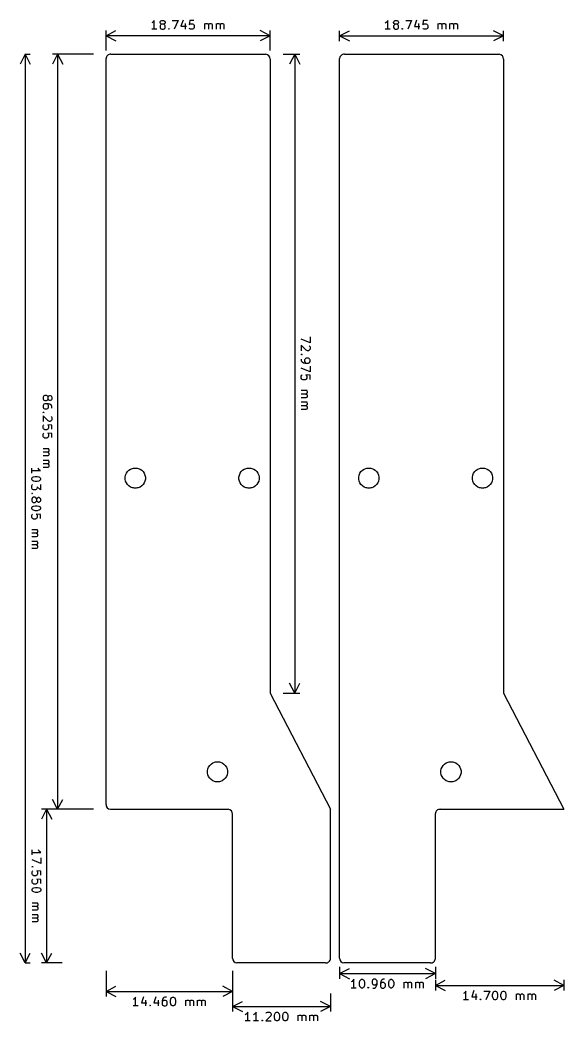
# Model space of a CAD drawing. Extents: x 67 to 129, y -120 to -6.
import ezdxf

# ---------------------------------------------------------------- set-up
doc = ezdxf.new("R2010")
doc.units = 0
doc.layers.add('BLACK', color=7, linetype='CONTINUOUS')

msp = doc.modelspace()

# ---------------------------------------------------------------- linework, layer by layer
at = {"layer": 'BLACK', "linetype": 'CONTINUOUS'}
for p, q in [((82.5854, -5.71238), (82.4901, -5.85524)), ((82.5854, -6.71238), (82.5854, -5.71238)), ((83.3473, -5.76), (83.4425, -5.71238)), ((83.4425, -5.71238), (83.633, -5.71238)), ((83.633, -5.71238), (83.7282, -5.76)), ((84.633, -5.71238), (85.2996, -5.71238)), ((85.2996, -5.71238), (84.8711, -6.71238)), ((85.8711, -5.66476), (85.633, -6.37905)), ((86.633, -5.71238), (86.5854, -6.18857)), ((87.1092, -5.71238), (86.633, -5.71238)), ((112.561, -5.67476), (112.323, -6.38905)), ((82.3949, -5.95048), (82.2996, -5.99809)), ((82.8711, -6.71238), (82.2996, -6.71238)), ((82.4901, -5.85524), (82.3949, -5.95048)), ((83.252, -5.90286), (83.2996, -5.80762)), ((83.252, -5.95048), (83.252, -5.90286)), ((83.2996, -6.04571), (83.252, -5.95048)), ((83.2996, -6.23619), (83.252, -6.33143)), ((83.252, -6.33143), (83.252, -6.5219)), ((83.252, -6.5219), (83.2996, -6.61714)), ((83.2996, -5.80762), (83.3473, -5.76)), ((83.3473, -6.09333), (83.2996, -6.04571)), ((83.3473, -6.18857), (83.2996, -6.23619)), ((83.2996, -6.61714), (83.3473, -6.66476)), ((83.4425, -6.14095), (83.3473, -6.09333)), ((83.4425, -6.14095), (83.3473, -6.18857)), ((83.3473, -6.66476), (83.4425, -6.71238)), ((83.633, -6.14095), (83.4425, -6.14095)), ((83.4425, -6.71238), (83.633, -6.71238)), ((83.7282, -6.09333), (83.633, -6.14095)), ((83.7282, -6.18857), (83.633, -6.14095)), ((83.633, -6.71238), (83.7282, -6.66476)), ((83.7282, -5.76), (83.7758, -5.80762)), ((83.7758, -6.04571), (83.7282, -6.09333)), ((83.7758, -6.23619), (83.7282, -6.18857)), ((83.7282, -6.66476), (83.7758, -6.61714)), ((83.7758, -5.80762), (83.8235, -5.90286)), ((83.8235, -5.95048), (83.7758, -6.04571)), ((83.8235, -6.33143), (83.7758, -6.23619)), ((83.7758, -6.61714), (83.8235, -6.5219)), ((83.8235, -5.90286), (83.8235, -5.95048)), ((83.8235, -6.5219), (83.8235, -6.33143)), ((84.2044, -6.66476), (84.252, -6.61714)), ((84.252, -6.71238), (84.2044, -6.66476)), ((84.252, -6.61714), (84.2996, -6.66476)), ((84.252, -6.61714), (84.252, -6.71238)), ((84.2996, -6.66476), (84.252, -6.71238)), ((85.633, -6.37905), (86.252, -6.37905)), ((86.1092, -6.04571), (86.1092, -6.71238)), ((86.5854, -6.18857), (86.633, -6.14095)), ((86.633, -6.66476), (86.5854, -6.61714)), ((86.633, -6.14095), (86.7282, -6.09333)), ((86.7282, -6.71238), (86.633, -6.66476)), ((86.7282, -6.09333), (86.9663, -6.09333)), ((86.9663, -6.71238), (86.7282, -6.71238)), ((86.9663, -6.09333), (87.0615, -6.14095)), ((87.0615, -6.66476), (86.9663, -6.71238)), ((87.0615, -6.14095), (87.1092, -6.18857)), ((87.1092, -6.61714), (87.0615, -6.66476)), ((87.1092, -6.18857), (87.1568, -6.28381)), ((87.1568, -6.5219), (87.1092, -6.61714)), ((87.1568, -6.28381), (87.1568, -6.5219)), ((88.3473, -6.71238), (88.3473, -6.04571)), ((88.3473, -6.14095), (88.3949, -6.09333)), ((88.3949, -6.09333), (88.4901, -6.04571)), ((88.4901, -6.04571), (88.633, -6.04571)), ((88.633, -6.04571), (88.7282, -6.09333)), ((88.7282, -6.09333), (88.7758, -6.18857)), ((88.7758, -6.18857), (88.8235, -6.09333)), ((88.7758, -6.18857), (88.7758, -6.71238)), ((88.8235, -6.09333), (88.9187, -6.04571)), ((88.9187, -6.04571), (89.0615, -6.04571)), ((89.0615, -6.04571), (89.1568, -6.09333)), ((89.1568, -6.09333), (89.2044, -6.18857)), ((89.2044, -6.18857), (89.2044, -6.71238)), ((89.6806, -6.71238), (89.6806, -6.04571)), ((89.6806, -6.14095), (89.7282, -6.09333)), ((89.7282, -6.09333), (89.8235, -6.04571)), ((89.8235, -6.04571), (89.9663, -6.04571)), ((89.9663, -6.04571), (90.0615, -6.09333)), ((90.0615, -6.09333), (90.1092, -6.18857)), ((90.1092, -6.18857), (90.1568, -6.09333)), ((90.1092, -6.18857), (90.1092, -6.71238)), ((90.1568, -6.09333), (90.252, -6.04571)), ((90.252, -6.04571), (90.3949, -6.04571)), ((90.3949, -6.04571), (90.4901, -6.09333)), ((90.4901, -6.09333), (90.5377, -6.18857)), ((90.5377, -6.18857), (90.5377, -6.71238)), ((109.085, -5.96048), (108.99, -6.00809)), ((109.561, -6.72238), (108.99, -6.72238)), ((109.18, -5.86524), (109.085, -5.96048)), ((109.275, -5.72238), (109.18, -5.86524)), ((109.275, -6.72238), (109.275, -5.72238)), ((109.942, -5.91286), (109.99, -5.81762)), ((109.942, -5.96048), (109.942, -5.91286)), ((109.99, -6.05571), (109.942, -5.96048)), ((109.99, -6.24619), (109.942, -6.34143)), ((109.942, -6.34143), (109.942, -6.5319)), ((109.942, -6.5319), (109.99, -6.62714)), ((109.99, -5.81762), (110.037, -5.77)), ((110.037, -6.10333), (109.99, -6.05571)), ((110.037, -6.19857), (109.99, -6.24619)), ((109.99, -6.62714), (110.037, -6.67476)), ((110.037, -5.77), (110.132, -5.72238)), ((110.132, -6.15095), (110.037, -6.10333)), ((110.132, -6.15095), (110.037, -6.19857)), ((110.037, -6.67476), (110.132, -6.72238)), ((110.132, -5.72238), (110.323, -5.72238)), ((110.323, -6.15095), (110.132, -6.15095)), ((110.132, -6.72238), (110.323, -6.72238)), ((110.323, -5.72238), (110.418, -5.77)), ((110.418, -6.10333), (110.323, -6.15095)), ((110.418, -6.19857), (110.323, -6.15095)), ((110.323, -6.72238), (110.418, -6.67476)), ((110.418, -5.77), (110.466, -5.81762)), ((110.466, -6.05571), (110.418, -6.10333)), ((110.466, -6.24619), (110.418, -6.19857)), ((110.418, -6.67476), (110.466, -6.62714)), ((110.466, -5.81762), (110.513, -5.91286)), ((110.513, -5.96048), (110.466, -6.05571)), ((110.513, -6.34143), (110.466, -6.24619)), ((110.466, -6.62714), (110.513, -6.5319)), ((110.513, -5.91286), (110.513, -5.96048)), ((110.513, -6.5319), (110.513, -6.34143)), ((110.894, -6.67476), (110.942, -6.62714)), ((110.942, -6.72238), (110.894, -6.67476)), ((110.942, -6.62714), (110.99, -6.67476)), ((110.942, -6.62714), (110.942, -6.72238)), ((110.99, -6.67476), (110.942, -6.72238)), ((111.323, -5.72238), (111.99, -5.72238)), ((111.99, -5.72238), (111.561, -6.72238)), ((112.323, -6.38905), (112.942, -6.38905)), ((112.799, -6.05571), (112.799, -6.72238)), ((113.323, -5.72238), (113.275, -6.19857)), ((113.275, -6.19857), (113.323, -6.15095)), ((113.323, -6.67476), (113.275, -6.62714)), ((113.799, -5.72238), (113.323, -5.72238)), ((113.323, -6.15095), (113.418, -6.10333)), ((113.418, -6.72238), (113.323, -6.67476)), ((113.418, -6.10333), (113.656, -6.10333)), ((113.656, -6.72238), (113.418, -6.72238)), ((113.656, -6.10333), (113.752, -6.15095)), ((113.752, -6.67476), (113.656, -6.72238)), ((113.752, -6.15095), (113.799, -6.19857)), ((113.799, -6.62714), (113.752, -6.67476)), ((113.799, -6.19857), (113.847, -6.29381)), ((113.847, -6.5319), (113.799, -6.62714)), ((113.847, -6.29381), (113.847, -6.5319)), ((115.037, -6.72238), (115.037, -6.05571)), ((115.037, -6.15095), (115.085, -6.10333)), ((115.085, -6.10333), (115.18, -6.05571)), ((115.18, -6.05571), (115.323, -6.05571)), ((115.323, -6.05571), (115.418, -6.10333)), ((115.418, -6.10333), (115.466, -6.19857)), ((115.466, -6.19857), (115.513, -6.10333)), ((115.466, -6.19857), (115.466, -6.72238)), ((115.513, -6.10333), (115.609, -6.05571)), ((115.609, -6.05571), (115.752, -6.05571)), ((115.752, -6.05571), (115.847, -6.10333)), ((115.847, -6.10333), (115.894, -6.19857)), ((115.894, -6.19857), (115.894, -6.72238)), ((116.371, -6.72238), (116.371, -6.05571)), ((116.371, -6.15095), (116.418, -6.10333)), ((116.418, -6.10333), (116.513, -6.05571)), ((116.513, -6.05571), (116.656, -6.05571)), ((116.656, -6.05571), (116.752, -6.10333)), ((116.752, -6.10333), (116.799, -6.19857)), ((116.799, -6.19857), (116.847, -6.10333)), ((116.799, -6.19857), (116.799, -6.72238)), ((116.847, -6.10333), (116.942, -6.05571)), ((116.942, -6.05571), (117.085, -6.05571)), ((117.085, -6.05571), (117.18, -6.10333)), ((117.18, -6.10333), (117.228, -6.19857)), ((117.228, -6.19857), (117.228, -6.72238)), ((77.07, -9.13), (77.07, -6.87358)), ((77.07, -7.46), (78.1965, -6.87358)), ((95.815, -7.46), (77.07, -7.46)), ((77.07, -7.46), (78.1965, -8.04642)), ((95.815, -7.46), (94.6885, -6.87358)), ((95.815, -7.46), (94.6885, -8.04642)), ((95.815, -9.13), (95.815, -6.87358)), ((103.76, -8.07), (103.76, -6.88358)), ((103.76, -7.47), (104.887, -6.88358)), ((103.76, -7.47), (122.505, -7.47)), ((103.76, -7.47), (104.887, -8.05642)), ((122.505, -7.47), (121.378, -6.88358)), ((122.505, -7.47), (121.378, -8.05642)), ((122.505, -8.07), (122.505, -6.88358)), ((67.82, -9.575), (67.2336, -10.7015)), ((67.815, -9.575), (68.4064, -9.575)), ((67.82, -9.575), (67.82, -113.38)), ((67.82, -9.575), (68.4064, -10.7015)), ((75.625, -9.575), (70.9436, -9.575)), ((71.53, -9.575), (70.9436, -10.7015)), ((71.53, -9.575), (71.53, -95.83)), ((71.53, -9.575), (72.1164, -10.7015)), ((77.07, -95.275), (77.07, -10.07)), ((77.625, -9.575), (95.32, -9.575)), ((95.815, -10.13), (95.815, -82.55)), ((97.32, -9.575), (99.2264, -9.575)), ((98.64, -9.575), (98.0536, -10.7015)), ((98.64, -9.575), (98.64, -82.55)), ((98.64, -9.575), (99.2264, -10.7015)), ((103.76, -112.825), (103.76, -10.07)), ((104.315, -9.575), (122.01, -9.575)), ((122.505, -10.13), (122.505, -82.55)), ((100.388, -42.5387), (99.3876, -42.1101)), ((100.388, -41.872), (100.388, -42.5387)), ((99.959, -43.3958), (99.3876, -42.8244)), ((99.3876, -42.8244), (99.3876, -43.4435)), ((100.102, -43.4435), (99.959, -43.3958)), ((100.197, -43.4435), (100.102, -43.4435)), ((100.292, -43.3958), (100.197, -43.4435)), ((100.292, -42.872), (100.34, -42.9196)), ((100.34, -43.3482), (100.292, -43.3958)), ((100.34, -42.9196), (100.388, -43.0149)), ((100.388, -43.253), (100.34, -43.3482)), ((100.388, -43.0149), (100.388, -43.253)), ((99.3876, -43.872), (99.4352, -43.8244)), ((99.4352, -43.9196), (99.3876, -43.872)), ((99.4829, -43.872), (99.3876, -43.872)), ((99.3876, -44.3958), (99.3876, -44.5863)), ((99.3876, -44.5863), (99.4352, -44.6815)), ((99.4352, -43.8244), (99.4829, -43.872)), ((99.4829, -43.872), (99.4352, -43.9196)), ((99.8162, -44.3958), (99.7686, -44.4911)), ((99.7686, -44.4911), (99.7686, -44.6815)), ((99.8638, -44.3482), (99.8162, -44.3958)), ((99.959, -44.3006), (99.8638, -44.3482)), ((100.197, -44.3006), (99.959, -44.3006)), ((100.292, -44.3482), (100.197, -44.3006)), ((100.34, -44.3958), (100.292, -44.3482)), ((100.388, -44.4911), (100.34, -44.3958)), ((100.388, -44.6815), (100.388, -44.4911)), ((100.388, -45.872), (99.3876, -45.4435)), ((99.4352, -44.6815), (99.4829, -44.7292)), ((99.4829, -44.7292), (99.6257, -44.8244)), ((99.6257, -44.8244), (99.8162, -44.872)), ((99.7686, -44.6815), (99.8162, -44.7768)), ((99.8162, -44.7768), (99.8638, -44.8244)), ((99.8162, -44.872), (100.197, -44.872)), ((99.8638, -44.8244), (99.959, -44.872)), ((100.197, -44.872), (100.292, -44.8244)), ((100.292, -44.8244), (100.34, -44.7768)), ((100.34, -44.7768), (100.388, -44.6815)), ((100.388, -45.2054), (100.388, -45.872)), ((99.3876, -46.3482), (99.4352, -46.253)), ((99.3876, -46.5863), (99.3876, -46.3482)), ((99.4352, -46.6815), (99.3876, -46.5863)), ((99.4352, -46.253), (99.4829, -46.2054)), ((99.4829, -46.7292), (99.4352, -46.6815)), ((99.5781, -46.7768), (99.4829, -46.7292)), ((99.8162, -46.7768), (99.5781, -46.7768)), ((99.9114, -46.7292), (99.8162, -46.7768)), ((100.388, -46.253), (99.9114, -46.2054)), ((99.9114, -46.2054), (99.959, -46.253)), ((99.959, -46.6815), (99.9114, -46.7292)), ((99.959, -46.253), (100.007, -46.3482)), ((100.007, -46.5863), (99.959, -46.6815)), ((100.007, -46.3482), (100.007, -46.5863)), ((100.388, -46.7292), (100.388, -46.253)), ((99.3876, -47.9673), (100.054, -47.9673)), ((99.959, -47.9673), (100.007, -48.0149)), ((100.007, -48.0149), (100.054, -48.1101)), ((69.9252, -48.6549), (69.8776, -48.7501)), ((69.8776, -48.7501), (69.8776, -48.9406)), ((69.8776, -48.9406), (69.9252, -49.0358)), ((69.9729, -48.6073), (69.9252, -48.6549)), ((69.9252, -49.0358), (69.9729, -49.0835)), ((70.0681, -48.5596), (69.9729, -48.6073)), ((69.9729, -49.0835), (70.0681, -49.1311)), ((70.2586, -48.5596), (70.0681, -48.5596)), ((70.0681, -49.1311), (70.2586, -49.1311)), ((70.3538, -48.6073), (70.2586, -48.5596)), ((70.2586, -49.1311), (70.3538, -49.0835)), ((70.4014, -48.6549), (70.3538, -48.6073)), ((70.3538, -49.0835), (70.4014, -49.0358)), ((70.449, -48.7501), (70.4014, -48.6549)), ((70.4014, -49.0358), (70.449, -48.9406)), ((70.449, -48.7501), (70.4967, -48.6549)), ((70.449, -48.9406), (70.449, -48.7501)), ((70.4967, -49.0358), (70.449, -48.9406)), ((70.4967, -48.6549), (70.5443, -48.6073)), ((70.5443, -49.0835), (70.4967, -49.0358)), ((70.5443, -48.6073), (70.6395, -48.5596)), ((70.6395, -49.1311), (70.5443, -49.0835)), ((70.6395, -48.5596), (70.6871, -48.5596)), ((70.6871, -49.1311), (70.6395, -49.1311)), ((70.6871, -48.5596), (70.7824, -48.6073)), ((70.7824, -49.0835), (70.6871, -49.1311)), ((70.7824, -48.6073), (70.83, -48.6549)), ((70.83, -49.0358), (70.7824, -49.0835)), ((70.83, -48.6549), (70.8776, -48.7501)), ((70.8776, -48.9406), (70.83, -49.0358)), ((70.8776, -48.7501), (70.8776, -48.9406)), ((99.9114, -48.3958), (99.3876, -48.3958)), ((99.9114, -48.8244), (99.3876, -48.8244)), ((100.007, -48.3482), (99.9114, -48.3958)), ((99.9114, -48.3958), (100.007, -48.4435)), ((100.007, -48.7768), (99.9114, -48.8244)), ((100.054, -48.253), (100.007, -48.3482)), ((100.007, -48.4435), (100.054, -48.5387)), ((100.054, -48.6815), (100.007, -48.7768)), ((100.054, -48.1101), (100.054, -48.253)), ((100.054, -48.5387), (100.054, -48.6815)), ((69.9252, -49.6073), (69.8776, -49.7025)), ((69.8776, -49.7025), (69.8776, -49.893)), ((69.8776, -49.893), (69.9252, -49.9882)), ((69.9729, -49.5596), (69.9252, -49.6073)), ((69.9252, -49.9882), (69.9729, -50.0358)), ((70.0681, -49.512), (69.9729, -49.5596)), ((69.9729, -50.0358), (70.0681, -50.0835)), ((70.449, -49.512), (70.0681, -49.512)), ((70.0681, -50.0835), (70.3062, -50.0835)), ((70.4014, -49.5596), (70.3062, -49.512)), ((70.3062, -50.0835), (70.4014, -50.0358)), ((70.449, -49.6073), (70.4014, -49.5596)), ((70.4014, -50.0358), (70.449, -49.9882)), ((70.6395, -49.5596), (70.449, -49.512)), ((70.4967, -49.7025), (70.449, -49.6073)), ((70.449, -49.9882), (70.4967, -49.893)), ((70.4967, -49.893), (70.4967, -49.7025)), ((70.7824, -49.6549), (70.6395, -49.5596)), ((70.83, -49.7025), (70.7824, -49.6549)), ((70.8776, -49.7977), (70.83, -49.7025)), ((70.8776, -49.9882), (70.8776, -49.7977)), ((99.3876, -49.3006), (100.054, -49.3006)), ((99.9114, -49.7292), (99.3876, -49.7292)), ((99.9114, -50.1577), (99.3876, -50.1577)), ((100.007, -49.6815), (99.9114, -49.7292)), ((99.9114, -49.7292), (100.007, -49.7768)), ((100.007, -50.1101), (99.9114, -50.1577)), ((99.959, -49.3006), (100.007, -49.3482)), ((100.007, -49.3482), (100.054, -49.4435)), ((100.054, -49.5863), (100.007, -49.6815)), ((100.007, -49.7768), (100.054, -49.872)), ((100.054, -50.0149), (100.007, -50.1101)), ((100.054, -49.4435), (100.054, -49.5863)), ((100.054, -49.872), (100.054, -50.0149)), ((69.8776, -50.512), (69.9252, -50.4644)), ((69.9252, -50.5596), (69.8776, -50.512)), ((69.9729, -50.512), (69.8776, -50.512)), ((70.449, -51.4644), (69.8776, -50.893)), ((69.8776, -50.893), (69.8776, -51.512)), ((69.9252, -50.4644), (69.9729, -50.512)), ((69.9729, -50.512), (69.9252, -50.5596)), ((70.7824, -50.9406), (70.83, -50.9882)), ((70.83, -51.4168), (70.7824, -51.4644)), ((70.83, -50.9882), (70.8776, -51.0835)), ((70.8776, -51.3215), (70.83, -51.4168)), ((70.8776, -51.0835), (70.8776, -51.3215)), ((69.8776, -52.0358), (69.9252, -51.9406)), ((69.8776, -52.2739), (69.8776, -52.0358)), ((69.9252, -52.3692), (69.8776, -52.2739)), ((69.9252, -51.9406), (69.9729, -51.893)), ((69.9729, -52.4168), (69.9252, -52.3692)), ((70.0681, -52.4644), (69.9729, -52.4168)), ((70.3062, -52.4644), (70.0681, -52.4644)), ((70.4014, -52.4168), (70.3062, -52.4644)), ((70.8776, -51.9406), (70.4014, -51.893)), ((70.4014, -51.893), (70.449, -51.9406)), ((70.449, -52.3692), (70.4014, -52.4168)), ((70.5919, -51.512), (70.449, -51.4644)), ((70.449, -51.9406), (70.4967, -52.0358)), ((70.4967, -52.2739), (70.449, -52.3692)), ((70.4967, -52.0358), (70.4967, -52.2739)), ((70.6871, -51.512), (70.5919, -51.512)), ((70.7824, -51.4644), (70.6871, -51.512)), ((70.8776, -52.4168), (70.8776, -51.9406)), ((69.8776, -52.9882), (69.9252, -52.893)), ((69.8776, -53.2263), (69.8776, -52.9882)), ((69.9252, -53.3215), (69.8776, -53.2263)), ((69.9252, -52.893), (69.9729, -52.8454)), ((69.9729, -53.3692), (69.9252, -53.3215)), ((70.0681, -53.4168), (69.9729, -53.3692)), ((70.3062, -53.4168), (70.0681, -53.4168)), ((70.4014, -53.3692), (70.3062, -53.4168)), ((70.8776, -52.893), (70.4014, -52.8454)), ((70.4014, -52.8454), (70.449, -52.893)), ((70.449, -53.3215), (70.4014, -53.3692)), ((70.449, -52.893), (70.4967, -52.9882)), ((70.4967, -53.2263), (70.449, -53.3215)), ((70.4967, -52.9882), (70.4967, -53.2263)), ((70.8776, -53.3692), (70.8776, -52.893)), ((69.8776, -54.6073), (70.5443, -54.6073)), ((70.449, -54.6073), (70.4967, -54.6549)), ((70.4967, -54.6549), (70.5443, -54.7501)), ((70.5443, -54.7501), (70.5443, -54.893)), ((70.4014, -55.0358), (69.8776, -55.0358)), ((70.4014, -55.4644), (69.8776, -55.4644)), ((69.8776, -55.9406), (70.5443, -55.9406)), ((70.4967, -54.9882), (70.4014, -55.0358)), ((70.4014, -55.0358), (70.4967, -55.0835)), ((70.4967, -55.4168), (70.4014, -55.4644)), ((70.449, -55.9406), (70.4967, -55.9882)), ((70.5443, -54.893), (70.4967, -54.9882)), ((70.4967, -55.0835), (70.5443, -55.1787)), ((70.5443, -55.3215), (70.4967, -55.4168)), ((70.4967, -55.9882), (70.5443, -56.0835)), ((70.5443, -55.1787), (70.5443, -55.3215)), ((68.5676, -57.4299), (68.5676, -56.8585)), ((68.5676, -57.1442), (69.5676, -57.1442)), ((69.3295, -56.9537), (69.2819, -56.8585)), ((69.4248, -57.0489), (69.3295, -56.9537)), ((69.5676, -57.1442), (69.4248, -57.0489)), ((70.4014, -56.3692), (69.8776, -56.3692)), ((70.4014, -56.7977), (69.8776, -56.7977)), ((70.4967, -56.3215), (70.4014, -56.3692)), ((70.4014, -56.3692), (70.4967, -56.4168)), ((70.4967, -56.7501), (70.4014, -56.7977)), ((70.5443, -56.2263), (70.4967, -56.3215)), ((70.4967, -56.4168), (70.5443, -56.512)), ((70.5443, -56.6549), (70.4967, -56.7501)), ((70.5443, -56.0835), (70.5443, -56.2263)), ((70.5443, -56.512), (70.5443, -56.6549)), ((79.521, -57.2588), (79.6813, -57.0985)), ((79.6813, -57.0985), (79.8698, -56.9725)), ((79.8698, -56.9725), (80.0793, -56.8857)), ((80.0793, -56.8857), (80.1905, -56.8636)), ((80.1905, -56.8636), (80.3016, -56.8415)), ((80.3016, -56.8415), (80.5284, -56.8415)), ((80.5284, -56.8415), (80.6395, -56.8636)), ((80.6395, -56.8636), (80.7507, -56.8857)), ((80.7507, -56.8857), (80.9602, -56.9725)), ((80.9602, -56.9725), (81.1487, -57.0985)), ((81.1487, -57.0985), (81.309, -57.2588)), ((92.521, -57.2588), (92.6813, -57.0985)), ((92.6813, -57.0985), (92.8698, -56.9725)), ((92.8698, -56.9725), (93.0793, -56.8857)), ((93.0793, -56.8857), (93.1905, -56.8636)), ((93.1905, -56.8636), (93.3016, -56.8415)), ((93.3016, -56.8415), (93.5284, -56.8415)), ((93.5284, -56.8415), (93.6395, -56.8636)), ((93.6395, -56.8636), (93.7507, -56.8857)), ((93.7507, -56.8857), (93.9602, -56.9725)), ((93.9602, -56.9725), (94.1487, -57.0985)), ((94.1487, -57.0985), (94.309, -57.2588)), ((106.211, -57.2588), (106.371, -57.0985)), ((106.371, -57.0985), (106.56, -56.9725)), ((106.56, -56.9725), (106.769, -56.8857)), ((106.769, -56.8857), (106.88, -56.8636)), ((106.88, -56.8636), (106.992, -56.8415)), ((106.992, -56.8415), (107.218, -56.8415)), ((107.218, -56.8415), (107.33, -56.8636)), ((107.33, -56.8636), (107.441, -56.8857)), ((107.441, -56.8857), (107.65, -56.9725)), ((107.65, -56.9725), (107.839, -57.0985)), ((107.839, -57.0985), (107.999, -57.2588)), ((119.211, -57.2588), (119.371, -57.0985)), ((119.371, -57.0985), (119.56, -56.9725)), ((119.56, -56.9725), (119.769, -56.8857)), ((119.769, -56.8857), (119.88, -56.8636)), ((119.88, -56.8636), (119.992, -56.8415)), ((119.992, -56.8415), (120.218, -56.8415)), ((120.218, -56.8415), (120.33, -56.8636)), ((120.33, -56.8636), (120.441, -56.8857)), ((120.441, -56.8857), (120.65, -56.9725)), ((120.65, -56.9725), (120.839, -57.0985)), ((120.839, -57.0985), (120.999, -57.2588)), ((68.5676, -58.0489), (68.6152, -57.9537)), ((68.5676, -58.1442), (68.5676, -58.0489)), ((68.6152, -58.2394), (68.5676, -58.1442)), ((68.6152, -57.9537), (68.6629, -57.9061)), ((68.6629, -58.287), (68.6152, -58.2394)), ((68.6629, -57.9061), (68.7581, -57.8585)), ((68.7581, -58.3346), (68.6629, -58.287)), ((68.7581, -57.8585), (68.9486, -57.8108)), ((68.9486, -57.8108), (69.1867, -57.8108)), ((69.1867, -57.8108), (69.3771, -57.8585)), ((69.3771, -57.8585), (69.4724, -57.9061)), ((69.4724, -58.287), (69.3771, -58.3346)), ((69.4724, -57.9061), (69.52, -57.9537)), ((69.52, -58.2394), (69.4724, -58.287)), ((69.52, -57.9537), (69.5676, -58.0489)), ((69.5676, -58.1442), (69.52, -58.2394)), ((69.5676, -58.0489), (69.5676, -58.1442)), ((79.264, -57.8791), (79.3082, -57.6568)), ((79.264, -58.1059), (79.264, -57.8791)), ((79.3082, -58.3282), (79.264, -58.1059)), ((79.3082, -57.6568), (79.395, -57.4473)), ((79.395, -57.4473), (79.521, -57.2588)), ((81.309, -57.2588), (81.435, -57.4473)), ((81.435, -57.4473), (81.5218, -57.6568)), ((81.5218, -57.6568), (81.566, -57.8791)), ((81.566, -58.1059), (81.5218, -58.3282)), ((81.566, -57.8791), (81.566, -58.1059)), ((92.264, -57.8791), (92.3082, -57.6568)), ((92.264, -58.1059), (92.264, -57.8791)), ((92.3082, -58.3282), (92.264, -58.1059)), ((92.3082, -57.6568), (92.395, -57.4473)), ((92.395, -57.4473), (92.521, -57.2588)), ((94.309, -57.2588), (94.435, -57.4473)), ((94.435, -57.4473), (94.5218, -57.6568)), ((94.5218, -57.6568), (94.566, -57.8791)), ((94.566, -58.1059), (94.5218, -58.3282)), ((94.566, -57.8791), (94.566, -58.1059)), ((105.954, -57.8791), (105.998, -57.6568)), ((105.954, -58.1059), (105.954, -57.8791)), ((105.998, -58.3282), (105.954, -58.1059)), ((105.998, -57.6568), (106.085, -57.4473)), ((106.085, -57.4473), (106.211, -57.2588)), ((107.999, -57.2588), (108.125, -57.4473)), ((108.125, -57.4473), (108.212, -57.6568)), ((108.212, -57.6568), (108.256, -57.8791)), ((108.256, -58.1059), (108.212, -58.3282)), ((108.256, -57.8791), (108.256, -58.1059)), ((118.954, -57.8791), (118.998, -57.6568)), ((118.954, -58.1059), (118.954, -57.8791)), ((118.998, -58.3282), (118.954, -58.1059)), ((118.998, -57.6568), (119.085, -57.4473)), ((119.085, -57.4473), (119.211, -57.2588)), ((120.999, -57.2588), (121.125, -57.4473)), ((121.125, -57.4473), (121.212, -57.6568)), ((121.212, -57.6568), (121.256, -57.8791)), ((121.256, -58.1059), (121.212, -58.3282)), ((121.256, -57.8791), (121.256, -58.1059)), ((68.5676, -58.8585), (68.6152, -58.7632)), ((68.5676, -59.1442), (68.5676, -58.8585)), ((68.6152, -59.2394), (68.5676, -59.1442)), ((68.6152, -58.7632), (68.6629, -58.7156)), ((68.6629, -59.287), (68.6152, -59.2394)), ((68.7581, -59.3346), (68.6629, -59.287)), ((68.9486, -58.3823), (68.7581, -58.3346)), ((68.9962, -59.3346), (68.7581, -59.3346)), ((69.1867, -58.3823), (68.9486, -58.3823)), ((69.0914, -59.287), (68.9962, -59.3346)), ((69.139, -59.2394), (69.0914, -59.287)), ((69.1867, -59.1442), (69.139, -59.2394)), ((69.3771, -58.3346), (69.1867, -58.3823)), ((69.5676, -59.3346), (69.1867, -59.0013)), ((69.1867, -59.0013), (69.1867, -59.1442)), ((69.5676, -58.7156), (69.5676, -59.3346)), ((79.395, -58.5377), (79.3082, -58.3282)), ((79.521, -58.7262), (79.395, -58.5377)), ((79.6813, -58.8865), (79.521, -58.7262)), ((79.8698, -59.0125), (79.6813, -58.8865)), ((80.0793, -59.0993), (79.8698, -59.0125)), ((80.1905, -59.1214), (80.0793, -59.0993)), ((80.3016, -59.1435), (80.1905, -59.1214)), ((80.5284, -59.1435), (80.3016, -59.1435)), ((80.6395, -59.1214), (80.5284, -59.1435)), ((80.7507, -59.0993), (80.6395, -59.1214)), ((80.9602, -59.0125), (80.7507, -59.0993)), ((81.1487, -58.8865), (80.9602, -59.0125)), ((81.309, -58.7262), (81.1487, -58.8865)), ((81.435, -58.5377), (81.309, -58.7262)), ((81.5218, -58.3282), (81.435, -58.5377)), ((92.395, -58.5377), (92.3082, -58.3282)), ((92.521, -58.7262), (92.395, -58.5377)), ((92.6813, -58.8865), (92.521, -58.7262)), ((92.8698, -59.0125), (92.6813, -58.8865)), ((93.0793, -59.0993), (92.8698, -59.0125)), ((93.1905, -59.1214), (93.0793, -59.0993)), ((93.3016, -59.1435), (93.1905, -59.1214)), ((93.5284, -59.1435), (93.3016, -59.1435)), ((93.6395, -59.1214), (93.5284, -59.1435)), ((93.7507, -59.0993), (93.6395, -59.1214)), ((93.9602, -59.0125), (93.7507, -59.0993)), ((94.1487, -58.8865), (93.9602, -59.0125)), ((94.309, -58.7262), (94.1487, -58.8865)), ((94.435, -58.5377), (94.309, -58.7262)), ((94.5218, -58.3282), (94.435, -58.5377)), ((106.085, -58.5377), (105.998, -58.3282)), ((106.211, -58.7262), (106.085, -58.5377)), ((106.371, -58.8865), (106.211, -58.7262)), ((106.56, -59.0125), (106.371, -58.8865)), ((106.769, -59.0993), (106.56, -59.0125)), ((106.88, -59.1214), (106.769, -59.0993)), ((106.992, -59.1435), (106.88, -59.1214)), ((107.218, -59.1435), (106.992, -59.1435)), ((107.33, -59.1214), (107.218, -59.1435)), ((107.441, -59.0993), (107.33, -59.1214)), ((107.65, -59.0125), (107.441, -59.0993)), ((107.839, -58.8865), (107.65, -59.0125)), ((107.999, -58.7262), (107.839, -58.8865)), ((108.125, -58.5377), (107.999, -58.7262)), ((108.212, -58.3282), (108.125, -58.5377)), ((119.085, -58.5377), (118.998, -58.3282)), ((119.211, -58.7262), (119.085, -58.5377)), ((119.371, -58.8865), (119.211, -58.7262)), ((119.56, -59.0125), (119.371, -58.8865)), ((119.769, -59.0993), (119.56, -59.0125)), ((119.88, -59.1214), (119.769, -59.0993)), ((119.992, -59.1435), (119.88, -59.1214)), ((120.218, -59.1435), (119.992, -59.1435)), ((120.33, -59.1214), (120.218, -59.1435)), ((120.441, -59.0993), (120.33, -59.1214)), ((120.65, -59.0125), (120.441, -59.0993)), ((120.839, -58.8865), (120.65, -59.0125)), ((120.999, -58.7262), (120.839, -58.8865)), ((121.125, -58.5377), (120.999, -58.7262)), ((121.212, -58.3282), (121.125, -58.5377)), ((68.5676, -59.7632), (68.6152, -59.7156)), ((68.6152, -59.8108), (68.5676, -59.7632)), ((68.6629, -59.7632), (68.5676, -59.7632)), ((68.6152, -60.287), (68.5676, -60.3823)), ((68.5676, -60.3823), (68.5676, -60.5727)), ((68.5676, -60.5727), (68.6152, -60.668)), ((68.6152, -59.7156), (68.6629, -59.7632)), ((68.6629, -59.7632), (68.6152, -59.8108)), ((68.6629, -60.2394), (68.6152, -60.287)), ((68.7581, -60.1918), (68.6629, -60.2394)), ((68.9486, -60.1918), (68.7581, -60.1918)), ((69.0438, -60.2394), (68.9486, -60.1918)), ((69.0914, -60.287), (69.0438, -60.2394)), ((69.139, -60.3823), (69.0914, -60.287)), ((69.0914, -60.668), (69.139, -60.5727)), ((69.139, -60.3823), (69.1867, -60.287)), ((69.139, -60.5727), (69.139, -60.3823)), ((69.1867, -60.668), (69.139, -60.5727)), ((69.1867, -60.287), (69.2343, -60.2394)), ((69.2343, -60.2394), (69.3295, -60.1918)), ((69.3295, -60.1918), (69.3771, -60.1918)), ((69.3771, -60.1918), (69.4724, -60.2394)), ((69.4724, -60.2394), (69.52, -60.287)), ((69.52, -60.287), (69.5676, -60.3823)), ((69.5676, -60.5727), (69.52, -60.668)), ((69.5676, -60.3823), (69.5676, -60.5727)), ((68.5676, -61.3823), (68.6152, -61.287)), ((68.5676, -61.4775), (68.5676, -61.3823)), ((68.6152, -61.5727), (68.5676, -61.4775)), ((68.6152, -60.668), (68.6629, -60.7156)), ((68.6152, -61.287), (68.6629, -61.2394)), ((68.6629, -61.6204), (68.6152, -61.5727)), ((68.6629, -60.7156), (68.7581, -60.7632)), ((68.6629, -61.2394), (68.7581, -61.1918)), ((68.7581, -61.668), (68.6629, -61.6204)), ((68.7581, -60.7632), (68.9486, -60.7632)), ((68.7581, -61.1918), (68.9486, -61.1442)), ((68.9486, -61.7156), (68.7581, -61.668)), ((68.9486, -60.7632), (69.0438, -60.7156)), ((68.9486, -61.1442), (69.1867, -61.1442)), ((69.1867, -61.7156), (68.9486, -61.7156)), ((69.0438, -60.7156), (69.0914, -60.668)), ((69.2343, -60.7156), (69.1867, -60.668)), ((69.1867, -61.1442), (69.3771, -61.1918)), ((69.3771, -61.668), (69.1867, -61.7156)), ((69.3295, -60.7632), (69.2343, -60.7156)), ((69.3771, -60.7632), (69.3295, -60.7632)), ((69.4724, -60.7156), (69.3771, -60.7632)), ((69.3771, -61.1918), (69.4724, -61.2394)), ((69.4724, -61.6204), (69.3771, -61.668)), ((69.52, -60.668), (69.4724, -60.7156)), ((69.4724, -61.2394), (69.52, -61.287)), ((69.52, -61.5727), (69.4724, -61.6204)), ((69.52, -61.287), (69.5676, -61.3823)), ((69.5676, -61.4775), (69.52, -61.5727)), ((69.5676, -61.3823), (69.5676, -61.4775)), ((68.5676, -62.2394), (68.6152, -62.1442)), ((68.5676, -62.4775), (68.5676, -62.2394)), ((68.6152, -62.5727), (68.5676, -62.4775)), ((68.6152, -62.1442), (68.6629, -62.0965)), ((68.6629, -62.6204), (68.6152, -62.5727)), ((68.7581, -62.668), (68.6629, -62.6204)), ((68.9962, -62.668), (68.7581, -62.668)), ((69.0914, -62.6204), (68.9962, -62.668)), ((69.5676, -62.1442), (69.0914, -62.0965)), ((69.0914, -62.0965), (69.139, -62.1442)), ((69.139, -62.5727), (69.0914, -62.6204)), ((69.139, -62.1442), (69.1867, -62.2394)), ((69.1867, -62.4775), (69.139, -62.5727)), ((69.1867, -62.2394), (69.1867, -62.4775)), ((69.5676, -62.6204), (69.5676, -62.1442)), ((68.5676, -63.8585), (69.2343, -63.8585)), ((69.139, -63.8585), (69.1867, -63.9061)), ((69.1867, -63.9061), (69.2343, -64.0013)), ((69.2343, -64.0013), (69.2343, -64.1442)), ((69.0914, -64.287), (68.5676, -64.287)), ((69.0914, -64.7156), (68.5676, -64.7156)), ((69.1867, -64.2394), (69.0914, -64.287)), ((69.0914, -64.287), (69.1867, -64.3346)), ((69.1867, -64.668), (69.0914, -64.7156)), ((69.2343, -64.1442), (69.1867, -64.2394)), ((69.1867, -64.3346), (69.2343, -64.4299)), ((69.2343, -64.5727), (69.1867, -64.668)), ((69.2343, -64.4299), (69.2343, -64.5727)), ((68.5676, -65.1918), (69.2343, -65.1918)), ((69.0914, -65.6204), (68.5676, -65.6204)), ((69.0914, -66.0489), (68.5676, -66.0489)), ((69.1867, -65.5727), (69.0914, -65.6204)), ((69.0914, -65.6204), (69.1867, -65.668)), ((69.1867, -66.0013), (69.0914, -66.0489)), ((69.139, -65.1918), (69.1867, -65.2394)), ((69.1867, -65.2394), (69.2343, -65.3346)), ((69.2343, -65.4775), (69.1867, -65.5727)), ((69.1867, -65.668), (69.2343, -65.7632)), ((69.2343, -65.9061), (69.1867, -66.0013)), ((69.2343, -65.3346), (69.2343, -65.4775)), ((69.2343, -65.7632), (69.2343, -65.9061)), ((98.64, -82.55), (98.0536, -81.4235)), ((98.64, -82.55), (99.2264, -81.4235)), ((95.815, -82.55), (102.73, -95.83)), ((97.32, -82.55), (99.2264, -82.55)), ((122.505, -82.55), (129.42, -95.83)), ((88.659, -91.4366), (88.7032, -91.2143)), ((88.659, -91.6634), (88.659, -91.4366)), ((88.7032, -91.2143), (88.79, -91.0048)), ((88.79, -91.0048), (88.916, -90.8163)), ((88.916, -90.8163), (89.0763, -90.656)), ((89.0763, -90.656), (89.2648, -90.53)), ((89.2648, -90.53), (89.4743, -90.4432)), ((89.4743, -90.4432), (89.5855, -90.4211)), ((89.5855, -90.4211), (89.6966, -90.399)), ((89.6966, -90.399), (89.9234, -90.399)), ((89.9234, -90.399), (90.0345, -90.4211)), ((90.0345, -90.4211), (90.1457, -90.4432)), ((90.1457, -90.4432), (90.3552, -90.53)), ((90.3552, -90.53), (90.5437, -90.656)), ((90.5437, -90.656), (90.704, -90.8163)), ((90.704, -90.8163), (90.83, -91.0048)), ((90.83, -91.0048), (90.9168, -91.2143)), ((90.9168, -91.2143), (90.961, -91.4366)), ((90.961, -91.4366), (90.961, -91.6634)), ((115.349, -91.4366), (115.393, -91.2143)), ((115.349, -91.6634), (115.349, -91.4366)), ((115.393, -91.2143), (115.48, -91.0048)), ((115.48, -91.0048), (115.606, -90.8163)), ((115.606, -90.8163), (115.766, -90.656)), ((115.766, -90.656), (115.955, -90.53)), ((115.955, -90.53), (116.164, -90.4432)), ((116.164, -90.4432), (116.275, -90.4211)), ((116.275, -90.4211), (116.387, -90.399)), ((116.387, -90.399), (116.613, -90.399)), ((116.613, -90.399), (116.725, -90.4211)), ((116.725, -90.4211), (116.836, -90.4432)), ((116.836, -90.4432), (117.045, -90.53)), ((117.045, -90.53), (117.234, -90.656)), ((117.234, -90.656), (117.394, -90.8163)), ((117.394, -90.8163), (117.52, -91.0048)), ((117.52, -91.0048), (117.607, -91.2143)), ((117.607, -91.2143), (117.651, -91.4366)), ((117.651, -91.4366), (117.651, -91.6634)), ((88.7032, -91.8857), (88.659, -91.6634)), ((88.79, -92.0952), (88.7032, -91.8857)), ((88.916, -92.2837), (88.79, -92.0952)), ((89.0763, -92.444), (88.916, -92.2837)), ((89.2648, -92.57), (89.0763, -92.444)), ((89.4743, -92.6568), (89.2648, -92.57)), ((90.3552, -92.57), (90.1457, -92.6568)), ((90.5437, -92.444), (90.3552, -92.57)), ((90.704, -92.2837), (90.5437, -92.444)), ((90.83, -92.0952), (90.704, -92.2837)), ((90.9168, -91.8857), (90.83, -92.0952)), ((90.961, -91.6634), (90.9168, -91.8857)), ((115.393, -91.8857), (115.349, -91.6634)), ((115.48, -92.0952), (115.393, -91.8857)), ((115.606, -92.2837), (115.48, -92.0952)), ((115.766, -92.444), (115.606, -92.2837)), ((115.955, -92.57), (115.766, -92.444)), ((116.164, -92.6568), (115.955, -92.57)), ((117.045, -92.57), (116.836, -92.6568)), ((117.234, -92.444), (117.045, -92.57)), ((117.394, -92.2837), (117.234, -92.444)), ((117.52, -92.0952), (117.394, -92.2837)), ((117.607, -91.8857), (117.52, -92.0952)), ((117.651, -91.6634), (117.607, -91.8857)), ((89.5855, -92.6789), (89.4743, -92.6568)), ((89.6966, -92.701), (89.5855, -92.6789)), ((89.9234, -92.701), (89.6966, -92.701)), ((90.0345, -92.6789), (89.9234, -92.701)), ((90.1457, -92.6568), (90.0345, -92.6789)), ((116.275, -92.6789), (116.164, -92.6568)), ((116.387, -92.701), (116.275, -92.6789)), ((116.613, -92.701), (116.387, -92.701)), ((116.725, -92.6789), (116.613, -92.701)), ((116.836, -92.6568), (116.725, -92.6789)), ((71.53, -95.83), (70.9436, -94.7035)), ((71.53, -95.83), (72.1164, -94.7035)), ((72.035, -95.83), (69.6836, -95.83)), ((70.27, -95.83), (69.6836, -96.9565)), ((70.27, -95.83), (70.27, -113.38)), ((70.27, -95.83), (70.8564, -96.9565)), ((75.625, -95.83), (70.9436, -95.83)), ((77.565, -95.83), (91.035, -95.83)), ((102.73, -112.885), (102.73, -95.83)), ((115.275, -95.83), (129.42, -95.83)), ((91.53, -112.885), (91.53, -96.385)), ((114.72, -112.885), (114.72, -96.325)), ((68.6176, -101.034), (68.6176, -100.462)), ((69.3795, -100.557), (69.3319, -100.462)), ((69.4748, -100.653), (69.3795, -100.557)), ((68.6176, -100.748), (69.6176, -100.748)), ((69.6176, -102.034), (68.6176, -101.605)), ((69.6176, -100.748), (69.4748, -100.653)), ((69.6176, -101.367), (69.6176, -102.034)), ((68.6176, -102.415), (68.6652, -102.367)), ((68.6652, -102.462), (68.6176, -102.415)), ((68.7129, -102.415), (68.6176, -102.415)), ((68.6176, -102.986), (68.6652, -102.891)), ((68.6652, -102.367), (68.7129, -102.415)), ((68.7129, -102.415), (68.6652, -102.462)), ((68.6652, -102.891), (68.7129, -102.843)), ((69.6176, -102.891), (69.1414, -102.843)), ((69.1414, -102.843), (69.189, -102.891)), ((69.189, -102.891), (69.2367, -102.986)), ((69.6176, -103.367), (69.6176, -102.891)), ((68.6176, -103.224), (68.6176, -102.986)), ((68.6652, -103.319), (68.6176, -103.224)), ((68.6176, -103.938), (68.6652, -103.843)), ((68.6176, -104.176), (68.6176, -103.938)), ((68.7129, -103.367), (68.6652, -103.319)), ((68.6652, -103.843), (68.7129, -103.795)), ((68.8081, -103.415), (68.7129, -103.367)), ((69.0462, -103.415), (68.8081, -103.415)), ((69.1414, -103.367), (69.0462, -103.415)), ((69.189, -103.319), (69.1414, -103.367)), ((69.6176, -103.843), (69.1414, -103.795)), ((69.1414, -103.795), (69.189, -103.843)), ((69.2367, -103.224), (69.189, -103.319)), ((69.189, -103.843), (69.2367, -103.938)), ((69.2367, -102.986), (69.2367, -103.224)), ((69.2367, -103.938), (69.2367, -104.176)), ((69.6176, -104.319), (69.6176, -103.843)), ((68.6652, -104.272), (68.6176, -104.176)), ((68.6176, -104.986), (68.6652, -104.891)), ((68.6176, -105.081), (68.6176, -104.986)), ((68.6652, -105.176), (68.6176, -105.081)), ((68.7129, -104.319), (68.6652, -104.272)), ((68.6652, -104.891), (68.7129, -104.843)), ((68.7129, -105.224), (68.6652, -105.176)), ((68.8081, -104.367), (68.7129, -104.319)), ((68.7129, -104.843), (68.8081, -104.795)), ((69.0462, -104.367), (68.8081, -104.367)), ((68.8081, -104.795), (68.9986, -104.748)), ((68.9986, -104.748), (69.2367, -104.748)), ((69.1414, -104.319), (69.0462, -104.367)), ((69.189, -104.272), (69.1414, -104.319)), ((69.2367, -104.176), (69.189, -104.272)), ((69.2367, -104.748), (69.4271, -104.795)), ((69.4271, -104.795), (69.5224, -104.843)), ((69.5224, -104.843), (69.57, -104.891)), ((69.57, -105.176), (69.5224, -105.224)), ((69.57, -104.891), (69.6176, -104.986)), ((69.6176, -105.081), (69.57, -105.176)), ((69.6176, -104.986), (69.6176, -105.081)), ((68.8081, -105.272), (68.7129, -105.224)), ((68.9986, -105.319), (68.8081, -105.272)), ((69.2367, -105.319), (68.9986, -105.319)), ((69.4271, -105.272), (69.2367, -105.319)), ((69.5224, -105.224), (69.4271, -105.272)), ((68.6176, -106.51), (69.2843, -106.51)), ((69.1414, -106.938), (68.6176, -106.938)), ((69.1414, -107.367), (68.6176, -107.367)), ((69.2367, -106.891), (69.1414, -106.938)), ((69.1414, -106.938), (69.2367, -106.986)), ((69.2367, -107.319), (69.1414, -107.367)), ((69.189, -106.51), (69.2367, -106.557)), ((69.2367, -106.557), (69.2843, -106.653)), ((69.2843, -106.795), (69.2367, -106.891)), ((69.2367, -106.986), (69.2843, -107.081)), ((69.2843, -107.224), (69.2367, -107.319)), ((69.2843, -106.653), (69.2843, -106.795)), ((69.2843, -107.081), (69.2843, -107.224)), ((68.6176, -107.843), (69.2843, -107.843)), ((69.1414, -108.272), (68.6176, -108.272)), ((69.2367, -108.224), (69.1414, -108.272)), ((69.1414, -108.272), (69.2367, -108.319)), ((69.189, -107.843), (69.2367, -107.891)), ((69.2367, -107.891), (69.2843, -107.986)), ((69.2843, -108.129), (69.2367, -108.224)), ((69.2367, -108.319), (69.2843, -108.415)), ((69.2843, -108.557), (69.2367, -108.653)), ((69.2843, -107.986), (69.2843, -108.129)), ((69.2843, -108.415), (69.2843, -108.557)), ((69.1414, -108.7), (68.6176, -108.7)), ((69.2367, -108.653), (69.1414, -108.7)), ((67.82, -113.38), (67.2336, -112.253)), ((67.82, -113.38), (68.4064, -112.253)), ((70.27, -113.38), (69.6836, -112.253)), ((70.27, -113.38), (70.8564, -112.253)), ((67.815, -113.38), (68.4064, -113.38)), ((72.035, -113.38), (69.6836, -113.38)), ((77.07, -114.275), (77.07, -117.216)), ((91.53, -114.275), (91.53, -117.216)), ((102.175, -113.38), (92.025, -113.38)), ((103.76, -113.825), (103.76, -115.186)), ((103.76, -114.6), (104.887, -114.014)), ((114.165, -113.38), (104.255, -113.38)), ((114.72, -114.6), (113.593, -114.014)), ((114.72, -113.825), (114.72, -115.186)), ((103.76, -114.6), (114.72, -114.6)), ((103.76, -114.6), (104.887, -115.186)), ((105.192, -115.49), (105.097, -115.538)), ((105.288, -115.395), (105.192, -115.49)), ((105.383, -115.252), (105.288, -115.395)), ((105.383, -116.252), (105.383, -115.252)), ((106.05, -115.633), (106.097, -115.443)), ((106.097, -115.443), (106.145, -115.348)), ((106.145, -115.348), (106.192, -115.3)), ((106.192, -115.3), (106.288, -115.252)), ((106.288, -115.252), (106.383, -115.252)), ((106.383, -115.252), (106.478, -115.3)), ((106.478, -115.3), (106.526, -115.348)), ((106.526, -115.348), (106.573, -115.443)), ((106.573, -115.443), (106.621, -115.633)), ((107.526, -115.348), (107.478, -115.443)), ((107.478, -115.443), (107.478, -115.681)), ((107.573, -115.3), (107.526, -115.348)), ((107.669, -115.252), (107.573, -115.3)), ((107.859, -115.252), (107.669, -115.252)), ((107.954, -115.3), (107.859, -115.252)), ((108.002, -115.348), (107.954, -115.3)), ((108.05, -115.443), (108.002, -115.348)), ((108.05, -115.824), (108.05, -115.443)), ((108.478, -115.49), (108.43, -115.681)), ((108.573, -115.348), (108.478, -115.49)), ((108.621, -115.3), (108.573, -115.348)), ((108.716, -115.252), (108.621, -115.3)), ((108.907, -115.252), (108.716, -115.252)), ((109.383, -115.633), (109.43, -115.443)), ((109.43, -115.443), (109.478, -115.348)), ((109.478, -115.348), (109.526, -115.3)), ((109.526, -115.3), (109.621, -115.252)), ((109.621, -115.252), (109.716, -115.252)), ((109.716, -115.252), (109.811, -115.3)), ((109.811, -115.3), (109.859, -115.348)), ((109.859, -115.348), (109.907, -115.443)), ((109.907, -115.443), (109.954, -115.633)), ((114.72, -114.6), (113.593, -115.186)), ((114.72, -115.325), (114.72, -116.526)), ((114.72, -115.94), (115.847, -115.354)), ((129.42, -115.94), (128.293, -115.354)), ((129.42, -115.325), (129.42, -116.526)), ((77.07, -116.63), (78.1965, -116.044)), ((77.07, -116.63), (91.53, -116.63)), ((77.07, -116.63), (78.1965, -117.216)), ((91.53, -116.63), (90.4035, -116.044)), ((91.53, -116.63), (90.4035, -117.216)), ((105.669, -116.252), (105.097, -116.252)), ((106.05, -115.871), (106.05, -115.633)), ((106.097, -116.062), (106.05, -115.871)), ((106.145, -116.157), (106.097, -116.062)), ((106.192, -116.205), (106.145, -116.157)), ((106.288, -116.252), (106.192, -116.205)), ((106.383, -116.252), (106.288, -116.252)), ((106.478, -116.205), (106.383, -116.252)), ((106.526, -116.157), (106.478, -116.205)), ((106.573, -116.062), (106.526, -116.157)), ((106.621, -115.871), (106.573, -116.062)), ((106.621, -115.633), (106.621, -115.871)), ((107.002, -116.205), (107.05, -116.157)), ((107.05, -116.252), (107.002, -116.205)), ((107.05, -116.157), (107.097, -116.205)), ((107.05, -116.157), (107.05, -116.252)), ((107.097, -116.205), (107.05, -116.252)), ((107.478, -115.681), (107.526, -115.776)), ((107.526, -115.776), (107.573, -115.824)), ((107.573, -115.824), (107.669, -115.871)), ((107.573, -116.252), (107.764, -116.252)), ((107.669, -115.871), (107.859, -115.871)), ((107.764, -116.252), (107.859, -116.205)), ((107.859, -115.871), (107.954, -115.824)), ((107.859, -116.205), (107.907, -116.157)), ((107.907, -116.157), (108.002, -116.014)), ((107.954, -115.824), (108.002, -115.776)), ((108.002, -115.776), (108.05, -115.681)), ((108.002, -116.014), (108.05, -115.824)), ((108.43, -115.681), (108.43, -116.062)), ((108.478, -115.729), (108.43, -115.824)), ((108.43, -116.062), (108.478, -116.157)), ((108.526, -115.681), (108.478, -115.729)), ((108.478, -116.157), (108.526, -116.205)), ((108.621, -115.633), (108.526, -115.681)), ((108.526, -116.205), (108.621, -116.252)), ((108.811, -115.633), (108.621, -115.633)), ((108.621, -116.252), (108.811, -116.252)), ((108.907, -115.681), (108.811, -115.633)), ((108.811, -116.252), (108.907, -116.205)), ((108.954, -115.729), (108.907, -115.681)), ((108.907, -116.205), (108.954, -116.157)), ((109.002, -115.824), (108.954, -115.729)), ((108.954, -116.157), (109.002, -116.062)), ((109.002, -116.062), (109.002, -115.824)), ((109.383, -115.871), (109.383, -115.633)), ((109.43, -116.062), (109.383, -115.871)), ((109.478, -116.157), (109.43, -116.062)), ((109.526, -116.205), (109.478, -116.157)), ((109.621, -116.252), (109.526, -116.205)), ((109.716, -116.252), (109.621, -116.252)), ((109.811, -116.205), (109.716, -116.252)), ((109.859, -116.157), (109.811, -116.205)), ((109.907, -116.062), (109.859, -116.157)), ((109.954, -115.871), (109.907, -116.062)), ((109.954, -115.633), (109.954, -115.871)), ((111.145, -116.252), (111.145, -115.586)), ((111.145, -115.681), (111.192, -115.633)), ((111.192, -115.633), (111.288, -115.586)), ((111.288, -115.586), (111.43, -115.586)), ((111.43, -115.586), (111.526, -115.633)), ((111.526, -115.633), (111.573, -115.729)), ((111.573, -115.729), (111.621, -115.633)), ((111.573, -115.729), (111.573, -116.252)), ((111.621, -115.633), (111.716, -115.586)), ((111.716, -115.586), (111.859, -115.586)), ((111.859, -115.586), (111.954, -115.633)), ((111.954, -115.633), (112.002, -115.729)), ((112.002, -115.729), (112.002, -116.252)), ((112.478, -116.252), (112.478, -115.586)), ((112.478, -115.681), (112.526, -115.633)), ((112.526, -115.633), (112.621, -115.586)), ((112.621, -115.586), (112.764, -115.586)), ((112.764, -115.586), (112.859, -115.633)), ((112.859, -115.633), (112.907, -115.729)), ((112.907, -115.729), (112.954, -115.633)), ((112.907, -115.729), (112.907, -116.252)), ((112.954, -115.633), (113.05, -115.586)), ((113.05, -115.586), (113.192, -115.586)), ((113.192, -115.586), (113.288, -115.633)), ((113.288, -115.633), (113.335, -115.729)), ((113.335, -115.729), (113.335, -116.252)), ((114.72, -115.94), (129.42, -115.94)), ((114.72, -115.94), (115.847, -116.526)), ((118.213, -116.592), (118.118, -116.735)), ((118.213, -117.592), (118.213, -116.592)), ((119.118, -116.545), (118.88, -117.259)), ((120.26, -116.592), (120.927, -116.592)), ((120.927, -116.592), (120.499, -117.592)), ((121.403, -116.64), (121.499, -116.592)), ((121.499, -116.592), (121.594, -116.592)), ((121.594, -116.592), (121.689, -116.64)), ((122.356, -116.64), (122.451, -116.592)), ((122.451, -116.592), (122.546, -116.592)), ((122.546, -116.592), (122.641, -116.64)), ((129.42, -115.94), (128.293, -116.526)), ((80.2524, -117.52), (80.1571, -117.568)), ((80.3476, -117.425), (80.2524, -117.52)), ((80.4429, -117.282), (80.3476, -117.425)), ((80.4429, -118.282), (80.4429, -117.282)), ((81.3476, -117.235), (81.1095, -117.949)), ((81.5857, -117.616), (81.5857, -118.282)), ((82.7762, -117.235), (82.5381, -117.949)), ((83.0143, -117.616), (83.0143, -118.282)), ((83.5381, -117.52), (83.4905, -117.711)), ((83.4905, -117.711), (83.4905, -118.092)), ((83.5381, -117.759), (83.4905, -117.854)), ((83.6333, -117.378), (83.5381, -117.52)), ((83.5857, -117.711), (83.5381, -117.759)), ((83.681, -117.663), (83.5857, -117.711)), ((83.681, -117.33), (83.6333, -117.378)), ((83.7762, -117.282), (83.681, -117.33)), ((83.8714, -117.663), (83.681, -117.663)), ((83.9667, -117.282), (83.7762, -117.282)), ((83.9667, -117.711), (83.8714, -117.663)), ((84.0143, -117.759), (83.9667, -117.711)), ((84.0619, -117.854), (84.0143, -117.759)), ((84.4429, -117.663), (84.4905, -117.473)), ((84.4429, -117.901), (84.4429, -117.663)), ((84.4905, -117.473), (84.5381, -117.378)), ((84.5381, -117.378), (84.5857, -117.33)), ((84.5857, -117.33), (84.681, -117.282)), ((84.681, -117.282), (84.7762, -117.282)), ((84.7762, -117.282), (84.8714, -117.33)), ((84.8714, -117.33), (84.919, -117.378)), ((84.919, -117.378), (84.9667, -117.473)), ((84.9667, -117.473), (85.0143, -117.663)), ((85.0143, -117.663), (85.0143, -117.901)), ((86.2048, -118.282), (86.2048, -117.616)), ((86.2048, -117.711), (86.2524, -117.663)), ((86.2524, -117.663), (86.3476, -117.616)), ((86.3476, -117.616), (86.4905, -117.616)), ((86.4905, -117.616), (86.5857, -117.663)), ((86.5857, -117.663), (86.6333, -117.759)), ((86.6333, -117.759), (86.681, -117.663)), ((86.6333, -117.759), (86.6333, -118.282)), ((86.681, -117.663), (86.7762, -117.616)), ((86.7762, -117.616), (86.919, -117.616)), ((86.919, -117.616), (87.0143, -117.663)), ((87.0143, -117.663), (87.0619, -117.759)), ((87.0619, -117.759), (87.0619, -118.282)), ((87.5381, -118.282), (87.5381, -117.616)), ((87.5381, -117.711), (87.5857, -117.663)), ((87.5857, -117.663), (87.681, -117.616)), ((87.681, -117.616), (87.8238, -117.616)), ((87.8238, -117.616), (87.919, -117.663)), ((87.919, -117.663), (87.9667, -117.759)), ((87.9667, -117.759), (88.0143, -117.663)), ((87.9667, -117.759), (87.9667, -118.282)), ((88.0143, -117.663), (88.1095, -117.616)), ((88.1095, -117.616), (88.2524, -117.616)), ((88.2524, -117.616), (88.3476, -117.663)), ((88.3476, -117.663), (88.3952, -117.759)), ((88.3952, -117.759), (88.3952, -118.282)), ((91.53, -116.885), (91.53, -118.946)), ((91.53, -118.36), (92.6565, -117.774)), ((102.73, -118.36), (101.603, -117.774)), ((102.73, -116.885), (102.73, -118.946)), ((118.022, -116.83), (117.927, -116.878)), ((118.499, -117.592), (117.927, -117.592)), ((118.118, -116.735), (118.022, -116.83)), ((118.88, -117.259), (119.499, -117.259)), ((119.356, -116.926), (119.356, -117.592)), ((119.832, -117.545), (119.88, -117.497)), ((119.88, -117.592), (119.832, -117.545)), ((119.88, -117.497), (119.927, -117.545)), ((119.88, -117.497), (119.88, -117.592)), ((119.927, -117.545), (119.88, -117.592)), ((121.26, -116.973), (121.308, -116.783)), ((121.26, -117.211), (121.26, -116.973)), ((121.308, -117.402), (121.26, -117.211)), ((121.308, -116.783), (121.356, -116.688)), ((121.356, -117.497), (121.308, -117.402)), ((121.356, -116.688), (121.403, -116.64)), ((121.403, -117.545), (121.356, -117.497)), ((121.499, -117.592), (121.403, -117.545)), ((121.594, -117.592), (121.499, -117.592)), ((121.689, -117.545), (121.594, -117.592)), ((121.689, -116.64), (121.737, -116.688)), ((121.737, -117.497), (121.689, -117.545)), ((121.737, -116.688), (121.784, -116.783)), ((121.784, -117.402), (121.737, -117.497)), ((121.784, -116.783), (121.832, -116.973)), ((121.832, -117.211), (121.784, -117.402)), ((121.832, -116.973), (121.832, -117.211)), ((122.213, -116.973), (122.26, -116.783)), ((122.213, -117.211), (122.213, -116.973)), ((122.26, -117.402), (122.213, -117.211)), ((122.26, -116.783), (122.308, -116.688)), ((122.308, -117.497), (122.26, -117.402)), ((122.308, -116.688), (122.356, -116.64)), ((122.356, -117.545), (122.308, -117.497)), ((122.451, -117.592), (122.356, -117.545)), ((122.546, -117.592), (122.451, -117.592)), ((122.641, -117.545), (122.546, -117.592)), ((122.641, -116.64), (122.689, -116.688)), ((122.689, -117.497), (122.641, -117.545)), ((122.689, -116.688), (122.737, -116.783)), ((122.737, -117.402), (122.689, -117.497)), ((122.737, -116.783), (122.784, -116.973)), ((122.784, -117.211), (122.737, -117.402)), ((122.784, -116.973), (122.784, -117.211)), ((123.975, -117.592), (123.975, -116.926)), ((123.975, -117.021), (124.022, -116.973)), ((124.022, -116.973), (124.118, -116.926)), ((124.118, -116.926), (124.26, -116.926)), ((124.26, -116.926), (124.356, -116.973)), ((124.356, -116.973), (124.403, -117.069)), ((124.403, -117.069), (124.451, -116.973)), ((124.403, -117.069), (124.403, -117.592)), ((124.451, -116.973), (124.546, -116.926)), ((124.546, -116.926), (124.689, -116.926)), ((124.689, -116.926), (124.784, -116.973)), ((124.784, -116.973), (124.832, -117.069)), ((124.832, -117.069), (124.832, -117.592)), ((125.308, -117.592), (125.308, -116.926)), ((125.308, -117.021), (125.356, -116.973)), ((125.356, -116.973), (125.451, -116.926)), ((125.451, -116.926), (125.594, -116.926)), ((125.594, -116.926), (125.689, -116.973)), ((125.689, -116.973), (125.737, -117.069)), ((125.737, -117.069), (125.784, -116.973)), ((125.737, -117.069), (125.737, -117.592)), ((125.784, -116.973), (125.88, -116.926)), ((125.88, -116.926), (126.022, -116.926)), ((126.022, -116.926), (126.118, -116.973)), ((126.118, -116.973), (126.165, -117.069)), ((126.165, -117.069), (126.165, -117.592)), ((80.7286, -118.282), (80.1571, -118.282)), ((81.1095, -117.949), (81.7286, -117.949)), ((82.0619, -118.235), (82.1095, -118.187)), ((82.1095, -118.282), (82.0619, -118.235)), ((82.1095, -118.187), (82.1571, -118.235)), ((82.1095, -118.187), (82.1095, -118.282)), ((82.1571, -118.235), (82.1095, -118.282)), ((82.5381, -117.949), (83.1571, -117.949)), ((83.4905, -118.092), (83.5381, -118.187)), ((83.5381, -118.187), (83.5857, -118.235)), ((83.5857, -118.235), (83.681, -118.282)), ((83.681, -118.282), (83.8714, -118.282)), ((83.8714, -118.282), (83.9667, -118.235)), ((83.9667, -118.235), (84.0143, -118.187)), ((84.0143, -118.187), (84.0619, -118.092)), ((84.0619, -118.092), (84.0619, -117.854)), ((84.4905, -118.092), (84.4429, -117.901)), ((84.5381, -118.187), (84.4905, -118.092)), ((84.5857, -118.235), (84.5381, -118.187)), ((84.681, -118.282), (84.5857, -118.235)), ((84.7762, -118.282), (84.681, -118.282)), ((84.8714, -118.235), (84.7762, -118.282)), ((84.919, -118.187), (84.8714, -118.235)), ((84.9667, -118.092), (84.919, -118.187)), ((85.0143, -117.901), (84.9667, -118.092)), ((91.53, -118.36), (102.73, -118.36)), ((91.53, -118.36), (92.6565, -118.946)), ((102.73, -118.36), (101.603, -118.946)), ((93.0824, -119.25), (92.9871, -119.298)), ((93.5586, -120.012), (92.9871, -120.012)), ((93.1776, -119.155), (93.0824, -119.25)), ((93.2729, -119.012), (93.1776, -119.155)), ((93.2729, -120.012), (93.2729, -119.012)), ((94.0348, -119.25), (93.9395, -119.298)), ((94.511, -120.012), (93.9395, -120.012)), ((94.13, -119.155), (94.0348, -119.25)), ((94.2252, -119.012), (94.13, -119.155)), ((94.2252, -120.012), (94.2252, -119.012)), ((94.8919, -119.965), (94.9395, -119.917)), ((94.9395, -120.012), (94.8919, -119.965)), ((94.9395, -119.917), (94.9871, -119.965)), ((94.9395, -119.917), (94.9395, -120.012)), ((94.9871, -119.965), (94.9395, -120.012)), ((95.8919, -119.441), (95.3205, -120.012)), ((95.3205, -120.012), (95.9395, -120.012)), ((95.3681, -119.108), (95.4157, -119.06)), ((95.4157, -119.06), (95.511, -119.012)), ((95.511, -119.012), (95.749, -119.012)), ((95.749, -119.012), (95.8443, -119.06)), ((95.8443, -119.06), (95.8919, -119.108)), ((95.8919, -119.108), (95.9395, -119.203)), ((95.9395, -119.298), (95.8919, -119.441)), ((95.9395, -119.203), (95.9395, -119.298)), ((96.3205, -119.393), (96.3681, -119.203)), ((96.3205, -119.631), (96.3205, -119.393)), ((96.3681, -119.822), (96.3205, -119.631)), ((96.3681, -119.203), (96.4157, -119.108)), ((96.4157, -119.917), (96.3681, -119.822)), ((96.4157, -119.108), (96.4633, -119.06)), ((96.4633, -119.965), (96.4157, -119.917)), ((96.4633, -119.06), (96.5586, -119.012)), ((96.5586, -120.012), (96.4633, -119.965)), ((96.5586, -119.012), (96.6538, -119.012)), ((96.6538, -120.012), (96.5586, -120.012)), ((96.6538, -119.012), (96.749, -119.06)), ((96.749, -119.965), (96.6538, -120.012)), ((96.749, -119.06), (96.7967, -119.108)), ((96.7967, -119.917), (96.749, -119.965)), ((96.7967, -119.108), (96.8443, -119.203)), ((96.8443, -119.822), (96.7967, -119.917)), ((96.8443, -119.203), (96.8919, -119.393)), ((96.8919, -119.631), (96.8443, -119.822)), ((96.8919, -119.393), (96.8919, -119.631)), ((97.2729, -119.393), (97.3205, -119.203)), ((97.2729, -119.631), (97.2729, -119.393)), ((97.3205, -119.822), (97.2729, -119.631)), ((97.3205, -119.203), (97.3681, -119.108)), ((97.3681, -119.917), (97.3205, -119.822)), ((97.3681, -119.108), (97.4157, -119.06)), ((97.4157, -119.965), (97.3681, -119.917)), ((97.4157, -119.06), (97.511, -119.012)), ((97.511, -120.012), (97.4157, -119.965)), ((97.511, -119.012), (97.6062, -119.012)), ((97.6062, -120.012), (97.511, -120.012)), ((97.6062, -119.012), (97.7014, -119.06)), ((97.7014, -119.965), (97.6062, -120.012)), ((97.7014, -119.06), (97.749, -119.108)), ((97.749, -119.917), (97.7014, -119.965)), ((97.749, -119.108), (97.7967, -119.203)), ((97.7967, -119.822), (97.749, -119.917)), ((97.7967, -119.203), (97.8443, -119.393)), ((97.8443, -119.631), (97.7967, -119.822)), ((97.8443, -119.393), (97.8443, -119.631)), ((99.0348, -120.012), (99.0348, -119.346)), ((99.0348, -119.441), (99.0824, -119.393)), ((99.0824, -119.393), (99.1776, -119.346)), ((99.1776, -119.346), (99.3205, -119.346)), ((99.3205, -119.346), (99.4157, -119.393)), ((99.4157, -119.393), (99.4633, -119.489)), ((99.4633, -119.489), (99.511, -119.393)), ((99.4633, -119.489), (99.4633, -120.012)), ((99.511, -119.393), (99.6062, -119.346)), ((99.6062, -119.346), (99.749, -119.346)), ((99.749, -119.346), (99.8443, -119.393)), ((99.8443, -119.393), (99.8919, -119.489)), ((99.8919, -119.489), (99.8919, -120.012)), ((100.368, -120.012), (100.368, -119.346)), ((100.368, -119.441), (100.416, -119.393)), ((100.416, -119.393), (100.511, -119.346)), ((100.511, -119.346), (100.654, -119.346)), ((100.654, -119.346), (100.749, -119.393)), ((100.749, -119.393), (100.797, -119.489)), ((100.797, -119.489), (100.844, -119.393)), ((100.797, -119.489), (100.797, -120.012)), ((100.844, -119.393), (100.94, -119.346)), ((100.94, -119.346), (101.082, -119.346)), ((101.082, -119.346), (101.178, -119.393)), ((101.178, -119.393), (101.225, -119.489)), ((101.225, -119.489), (101.225, -120.012))]:
    msp.add_line(p, q, dxfattribs=at)
at = {"layer": 'BLACK'}
for centre, start, end in [((77.595, -10.1), 86.7295, 176.73), ((95.29, -10.1), -3.27049, 86.7295), ((104.285, -10.1), 86.7295, 176.73), ((121.98, -10.1), -3.27049, 86.7295), ((77.595, -95.305), -183.27, -93.2705), ((91.005, -96.355), -3.27044, 86.7295), ((115.245, -96.355), 86.7295, 176.73), ((92.055, -112.855), -183.27, -93.2705), ((102.205, -112.855), -93.2705, -3.27049), ((104.285, -112.855), -183.27, -93.2705), ((114.195, -112.855), -93.2705, -3.27049)]:
    msp.add_arc(centre, 0.52586, start, end, dxfattribs=at)

doc.saveas('drawing.dxf')
